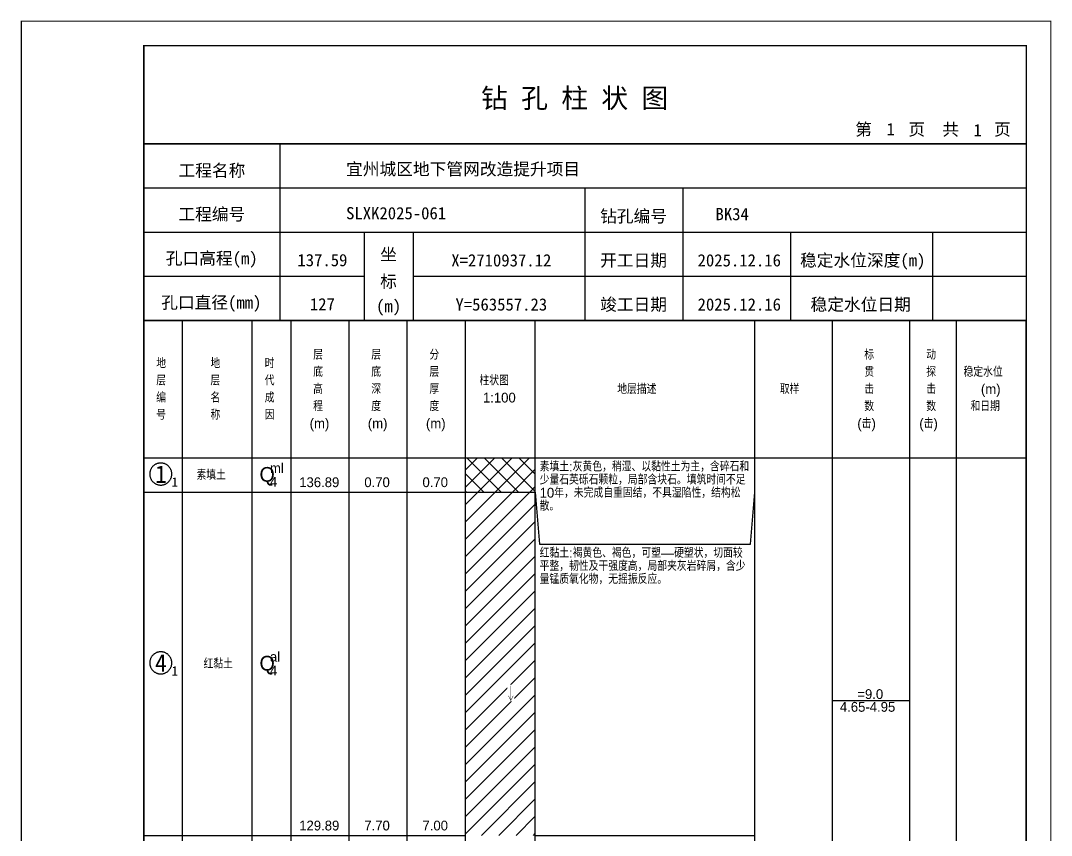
# Model space of a CAD drawing. Header units: millimetres. Extents: x 12489 to 89920, y 4630 to 4927.
# Drawn here: x 19749.3 to 19959.6, y 4760.7 to 4926.8 of the extents above; entities that cross this region are included whole.
import ezdxf
from ezdxf.enums import TextEntityAlignment as Align

# ---------------------------------------------------------------- set-up
doc = ezdxf.new("R2010")
doc.units = ezdxf.units.MM
doc.layers.add('ZZT_TC', color=7, linetype='Continuous')
doc.styles.add('成果图图块', font='', dxfattribs={"height": 2.5})
doc.styles.add('成果图模板', font='')
doc.styles.add('成果图模板标题', font='simhei.ttf')
doc.styles.add('成果图表体', font='Comfont.shx', dxfattribs={"height": 2, "bigfont": 'Hztxt12a.shx'})
doc.styles.get('成果图图块').set_extended_font_data('FangSong_GB2312')
doc.styles.get('成果图模板').set_extended_font_data('FangSong_GB2312')

# ---------------------------------------------------------------- blocks, each defined once
blk = doc.blocks.new('DCBH-1-1-973', base_point=(0.3, -0.11))
at = {"layer": 'ZZT_TC', "color": 7}
blk.add_polyline3d([(-0.19, 2.31, 0), (-0.3, 2.31, 0), (-0.41, 2.3, 0), (-0.52, 2.29, 0), (-0.63, 2.27, 0), (-0.73, 2.24, 0), (-0.84, 2.21, 0), (-0.95, 2.18, 0), (-1.05, 2.14, 0), (-1.15, 2.09, 0), (-1.25, 2.04, 0), (-1.35, 1.99, 0), (-1.44, 1.93, 0), (-1.53, 1.87, 0), (-1.62, 1.8, 0), (-1.7, 1.73, 0), (-1.78, 1.65, 0), (-1.86, 1.57, 0), (-1.93, 1.49, 0), (-2, 1.4, 0), (-2.06, 1.31, 0), (-2.12, 1.22, 0), (-2.17, 1.12, 0), (-2.22, 1.02, 0), (-2.27, 0.92, 0), (-2.31, 0.82, 0), (-2.34, 0.71, 0), (-2.37, 0.61, 0), (-2.4, 0.5, 0), (-2.41, 0.39, 0), (-2.43, 0.28, 0), (-2.44, 0.17, 0), (-2.44, 0.06, 0), (-2.44, -0.05, 0), (-2.43, -0.16, 0), (-2.41, -0.27, 0), (-2.4, -0.38, 0), (-2.37, -0.49, 0), (-2.34, -0.6, 0), (-2.31, -0.7, 0), (-2.27, -0.8, 0), (-2.22, -0.9, 0), (-2.17, -1, 0), (-2.12, -1.1, 0), (-2.06, -1.19, 0), (-2, -1.28, 0), (-1.93, -1.37, 0), (-1.86, -1.45, 0), (-1.78, -1.53, 0), (-1.7, -1.61, 0), (-1.62, -1.68, 0), (-1.53, -1.75, 0), (-1.44, -1.81, 0), (-1.35, -1.87, 0), (-1.25, -1.93, 0), (-1.15, -1.98, 0), (-1.05, -2.02, 0), (-0.95, -2.06, 0), (-0.84, -2.1, 0), (-0.73, -2.13, 0), (-0.63, -2.15, 0), (-0.52, -2.17, 0), (-0.41, -2.18, 0), (-0.3, -2.19, 0), (-0.19, -2.19, 0), (-0.08, -2.19, 0), (0.03, -2.18, 0), (0.14, -2.17, 0), (0.25, -2.15, 0), (0.36, -2.13, 0), (0.47, -2.1, 0), (0.57, -2.06, 0), (0.67, -2.02, 0), (0.77, -1.98, 0), (0.87, -1.93, 0), (0.97, -1.87, 0), (1.06, -1.81, 0), (1.15, -1.75, 0), (1.24, -1.68, 0), (1.32, -1.61, 0), (1.4, -1.53, 0), (1.48, -1.45, 0), (1.55, -1.37, 0), (1.62, -1.28, 0), (1.68, -1.19, 0), (1.74, -1.1, 0), (1.8, -1, 0), (1.85, -0.9, 0), (1.89, -0.8, 0), (1.93, -0.7, 0), (1.97, -0.6, 0), (2, -0.49, 0), (2.02, -0.38, 0), (2.04, -0.27, 0), (2.05, -0.16, 0), (2.06, -0.05, 0), (2.06, 0.06, 0), (2.06, 0.17, 0), (2.05, 0.28, 0), (2.04, 0.39, 0), (2.02, 0.5, 0), (2, 0.61, 0), (1.97, 0.71, 0), (1.93, 0.82, 0), (1.89, 0.92, 0), (1.85, 1.02, 0), (1.8, 1.12, 0), (1.74, 1.22, 0), (1.68, 1.31, 0), (1.62, 1.4, 0), (1.55, 1.49, 0), (1.48, 1.57, 0), (1.4, 1.65, 0), (1.32, 1.73, 0), (1.24, 1.8, 0), (1.15, 1.87, 0), (1.06, 1.93, 0), (0.97, 1.99, 0), (0.87, 2.04, 0), (0.77, 2.09, 0), (0.67, 2.14, 0), (0.57, 2.18, 0), (0.47, 2.21, 0), (0.36, 2.24, 0), (0.25, 2.27, 0), (0.14, 2.29, 0), (0.03, 2.3, 0), (-0.08, 2.31, 0), (-0.19, 2.31, 0)], dxfattribs=at)
at = {"style": '成果图图块'}
blk.add_text('1', height=3.57, dxfattribs=at).set_placement((-0.16, -1.74), align=Align.CENTER)
blk.add_text('1', height=1.91, dxfattribs=at).set_placement((2.03, -2.53))
blk = doc.blocks.new('DCBH-1-1-974', base_point=(0.3, -0.11))
at = {"layer": 'ZZT_TC', "color": 7}
blk.add_polyline3d([(-0.19, 2.31, 0), (-0.3, 2.31, 0), (-0.41, 2.3, 0), (-0.52, 2.29, 0), (-0.63, 2.27, 0), (-0.73, 2.24, 0), (-0.84, 2.21, 0), (-0.95, 2.18, 0), (-1.05, 2.14, 0), (-1.15, 2.09, 0), (-1.25, 2.04, 0), (-1.35, 1.99, 0), (-1.44, 1.93, 0), (-1.53, 1.87, 0), (-1.62, 1.8, 0), (-1.7, 1.73, 0), (-1.78, 1.65, 0), (-1.86, 1.57, 0), (-1.93, 1.49, 0), (-2, 1.4, 0), (-2.06, 1.31, 0), (-2.12, 1.22, 0), (-2.17, 1.12, 0), (-2.22, 1.02, 0), (-2.27, 0.92, 0), (-2.31, 0.82, 0), (-2.34, 0.71, 0), (-2.37, 0.61, 0), (-2.4, 0.5, 0), (-2.41, 0.39, 0), (-2.43, 0.28, 0), (-2.44, 0.17, 0), (-2.44, 0.06, 0), (-2.44, -0.05, 0), (-2.43, -0.16, 0), (-2.41, -0.27, 0), (-2.4, -0.38, 0), (-2.37, -0.49, 0), (-2.34, -0.6, 0), (-2.31, -0.7, 0), (-2.27, -0.8, 0), (-2.22, -0.9, 0), (-2.17, -1, 0), (-2.12, -1.1, 0), (-2.06, -1.19, 0), (-2, -1.28, 0), (-1.93, -1.37, 0), (-1.86, -1.45, 0), (-1.78, -1.53, 0), (-1.7, -1.61, 0), (-1.62, -1.68, 0), (-1.53, -1.75, 0), (-1.44, -1.81, 0), (-1.35, -1.87, 0), (-1.25, -1.93, 0), (-1.15, -1.98, 0), (-1.05, -2.02, 0), (-0.95, -2.06, 0), (-0.84, -2.1, 0), (-0.73, -2.13, 0), (-0.63, -2.15, 0), (-0.52, -2.17, 0), (-0.41, -2.18, 0), (-0.3, -2.19, 0), (-0.19, -2.19, 0), (-0.08, -2.19, 0), (0.03, -2.18, 0), (0.14, -2.17, 0), (0.25, -2.15, 0), (0.36, -2.13, 0), (0.47, -2.1, 0), (0.57, -2.06, 0), (0.67, -2.02, 0), (0.77, -1.98, 0), (0.87, -1.93, 0), (0.97, -1.87, 0), (1.06, -1.81, 0), (1.15, -1.75, 0), (1.24, -1.68, 0), (1.32, -1.61, 0), (1.4, -1.53, 0), (1.48, -1.45, 0), (1.55, -1.37, 0), (1.62, -1.28, 0), (1.68, -1.19, 0), (1.74, -1.1, 0), (1.8, -1, 0), (1.85, -0.9, 0), (1.89, -0.8, 0), (1.93, -0.7, 0), (1.97, -0.6, 0), (2, -0.49, 0), (2.02, -0.38, 0), (2.04, -0.27, 0), (2.05, -0.16, 0), (2.06, -0.05, 0), (2.06, 0.06, 0), (2.06, 0.17, 0), (2.05, 0.28, 0), (2.04, 0.39, 0), (2.02, 0.5, 0), (2, 0.61, 0), (1.97, 0.71, 0), (1.93, 0.82, 0), (1.89, 0.92, 0), (1.85, 1.02, 0), (1.8, 1.12, 0), (1.74, 1.22, 0), (1.68, 1.31, 0), (1.62, 1.4, 0), (1.55, 1.49, 0), (1.48, 1.57, 0), (1.4, 1.65, 0), (1.32, 1.73, 0), (1.24, 1.8, 0), (1.15, 1.87, 0), (1.06, 1.93, 0), (0.97, 1.99, 0), (0.87, 2.04, 0), (0.77, 2.09, 0), (0.67, 2.14, 0), (0.57, 2.18, 0), (0.47, 2.21, 0), (0.36, 2.24, 0), (0.25, 2.27, 0), (0.14, 2.29, 0), (0.03, 2.3, 0), (-0.08, 2.31, 0), (-0.19, 2.31, 0)], dxfattribs=at)
at = {"style": '成果图图块'}
blk.add_text('4', height=3.57, dxfattribs=at).set_placement((-0.16, -1.74), align=Align.CENTER)
blk.add_text('1', height=1.91, dxfattribs=at).set_placement((2.03, -2.53))
blk = doc.blocks.new('zztSLbg.dwg', base_point=(0.5, 0))
blk.add_wipeout([(-0.2, -0.2), (1.2, -0.2), (1.2, 3.2), (-0.2, 3.2)])
at = {"color": 7, "const_width": 0.1}
for points in [[(0.5, 3), (0.5, 0)], [(0, 1), (0.5, 0), (1, 1)]]:
    blk.add_lwpolyline(points, dxfattribs=at)
blk = doc.blocks.new('钻孔柱状图路桥昇龙制图梁世成校核莫家里.dwg34', base_point=(25, 236))
for p, q in [((52.82, 236), (52.82, 272)), ((25, 263), (205, 263)), ((115, 236), (115, 263)), ((135, 236), (135, 263)), ((25, 254), (205, 254)), ((70, 236), (70, 254)), ((80, 236), (80, 254)), ((157, 236), (157, 254)), ((185.95, 236), (185.95, 254)), ((25, 245), (70, 245)), ((80, 245), (205, 245))]:
    blk.add_line(p, q)
for points, const_width in [([(0, 0), (210, 0), (210, 297), (0, 297)], 0.25), ([(25, 5), (205, 5), (205, 292), (25, 292)], 0.3)]:
    blk.add_lwpolyline(points, close=True, dxfattribs=dict(const_width=const_width))
at = {"const_width": 0.3}
for points in [[(25, 272), (205, 272)], [(25, 236), (205, 236)]]:
    blk.add_lwpolyline(points, dxfattribs=at)
for s, height, style, p in [('钻 孔 柱 状 图', 4, '成果图模板标题', (93.8, 279.31)), ('第', 2.5, '成果图模板', (170.12, 273.7)), ('页', 2.5, '成果图模板', (180.96, 273.7)), ('共', 2.5, '成果图模板', (187.88, 273.7)), ('页', 2.5, '成果图模板', (198.44, 273.7)), ('工程名称', 2.5, '成果图模板', (32.07, 265.32)), ('宜州城区地下管网改造提升项目', 2.5, '成果图模板', (66.26, 265.61)), ('工程编号', 2.5, '成果图模板', (32.05, 256.41)), ('SLXK2025-061', 2.5, '成果图模板', (66.26, 256.61)), ('钻孔编号', 2.5, '成果图模板', (118.08, 256)), ('BK34', 2.5, '成果图模板', (141.61, 256.43)), ('孔口高程(m)', 2.5, '成果图模板', (29.48, 247.41)), ('坐', 2.5, '成果图模板', (73.21, 248.24)), ('开工日期', 2.5, '成果图模板', (118.08, 247)), ('稳定水位深度(m)', 2.5, '成果图模板', (158.86, 247)), ('标', 2.5, '成果图模板', (73.21, 242.7)), ('孔口直径(mm)', 2.5, '成果图模板', (28.54, 238.41)), ('(m) ', 2.5, '成果图模板', (72.38, 237.65)), ('竣工日期', 2.5, '成果图模板', (118.08, 238)), ('稳定水位日期', 2.5, '成果图模板', (160.99, 238))]:
    blk.add_text(s, height=height, dxfattribs=dict(style=style)).set_placement(p)
at = {"style": '成果图模板'}
for s, p in [('1', (177.35, 273.74)), ('1', (195.08, 273.53)), ('137.59', (61.43, 247.04)), ('X=2710937.12', (97.92, 247)), ('2025.12.16', (146.46, 247)), ('127', (61.43, 238.04)), ('Y=563557.23', (97.92, 238)), ('2025.12.16', (146.46, 238))]:
    blk.add_text(s, height=2.5, dxfattribs=at).set_placement(p, align=Align.CENTER)

msp = doc.modelspace()

# ---------------------------------------------------------------- hatches: boundary and pattern name
at = {"linetype": 'Continuous'}
h = msp.add_hatch(dxfattribs=at)
h.set_pattern_fill('GKSTT', scale=0.5, style=0, pattern_type=2)
h.set_pattern_definition([(45, (0, 0), (-1.76776695, 1.76776695), []), (135, (0, 0), (-1.76776695, -1.76776695), [])])
h.paths.add_polyline_path([(19840.06, 4830.71), (19854.29, 4830.71), (19854.29, 4837.71), (19840.06, 4837.71)])
h = msp.add_hatch(dxfattribs=at)
h.set_pattern_fill('GKNXT', scale=0.5, style=0, pattern_type=2)
h.set_pattern_definition([(45, (0, 0), (-1.76776695, 1.76776695), [])])
h.paths.add_polyline_path([(19840.06, 4760.71), (19854.29, 4760.71), (19854.29, 4830.71), (19840.06, 4830.71)])

# ---------------------------------------------------------------- linework, layer by layer
at = {"color": 0}
for p, q in [((19774.45, 4837.71), (19782.35, 4837.71)), ((19774.45, 4830.71), (19774.45, 4837.71)), ((19782.35, 4830.71), (19782.35, 4837.71)), ((19774.45, 4830.71), (19782.35, 4830.71)), ((19774.45, 4830.71), (19782.35, 4830.71)), ((19774.45, 4760.71), (19774.45, 4830.71)), ((19782.35, 4760.71), (19782.35, 4830.71)), ((19774.45, 4760.71), (19782.35, 4760.71))]:
    msp.add_line(p, q, dxfattribs=at)
for points in [[(19774.45, 4865.71), (19782.35, 4865.71)], [(19774.45, 4837.71), (19774.45, 4865.71)], [(19782.35, 4837.71), (19782.35, 4865.71)], [(19782.35, 4865.71), (19796.58, 4865.71)], [(19782.35, 4837.71), (19782.35, 4865.71)], [(19796.58, 4837.71), (19796.58, 4865.71)], [(19796.58, 4865.71), (19804.49, 4865.71)], [(19796.58, 4837.71), (19796.58, 4865.71)], [(19804.49, 4837.71), (19804.49, 4865.71)], [(19804.49, 4865.71), (19816.35, 4865.71)], [(19804.49, 4837.71), (19804.49, 4865.71)], [(19816.35, 4837.71), (19816.35, 4865.71)], [(19816.35, 4865.71), (19828.2, 4865.71)], [(19816.35, 4837.71), (19816.35, 4865.71)], [(19828.2, 4837.71), (19828.2, 4865.71)], [(19828.2, 4865.71), (19840.06, 4865.71)], [(19828.2, 4837.71), (19828.2, 4865.71)], [(19840.06, 4837.71), (19840.06, 4865.71)], [(19840.06, 4865.71), (19854.29, 4865.71)], [(19840.06, 4837.71), (19840.06, 4865.71)], [(19854.29, 4837.71), (19854.29, 4865.71)], [(19854.29, 4865.71), (19899.11, 4865.71)], [(19854.29, 4837.71), (19854.29, 4865.71)], [(19899.11, 4837.71), (19899.11, 4865.71)], [(19899.11, 4865.71), (19914.92, 4865.71)], [(19899.11, 4837.71), (19899.11, 4865.71)], [(19914.92, 4837.71), (19914.92, 4865.71)], [(19914.92, 4865.71), (19930.73, 4865.71)], [(19914.92, 4837.71), (19914.92, 4865.71)], [(19930.73, 4837.71), (19930.73, 4865.71)], [(19930.73, 4865.71), (19940.22, 4865.71)], [(19930.73, 4837.71), (19930.73, 4865.71)], [(19940.22, 4837.71), (19940.22, 4865.71)], [(19940.22, 4865.71), (19954.45, 4865.71)], [(19940.22, 4837.71), (19940.22, 4865.71)], [(19954.45, 4837.71), (19954.45, 4865.71)], [(19774.45, 4837.71), (19782.35, 4837.71)], [(19774.45, 4643.71), (19774.45, 4837.71)], [(19774.45, 4837.71), (19782.35, 4837.71)], [(19782.35, 4643.71), (19782.35, 4837.71)], [(19782.35, 4837.71), (19796.58, 4837.71)], [(19782.35, 4643.71), (19782.35, 4837.71)], [(19782.35, 4837.71), (19796.58, 4837.71)], [(19782.35, 4837.71), (19796.58, 4837.71)], [(19782.35, 4830.71), (19782.35, 4837.71)], [(19796.58, 4643.71), (19796.58, 4837.71)], [(19796.58, 4830.71), (19796.58, 4837.71)], [(19796.58, 4837.71), (19804.49, 4837.71)], [(19796.58, 4643.71), (19796.58, 4837.71)], [(19796.58, 4837.71), (19804.49, 4837.71)], [(19796.58, 4837.71), (19804.49, 4837.71)], [(19796.58, 4830.71), (19796.58, 4837.71)], [(19804.49, 4643.71), (19804.49, 4837.71)], [(19804.49, 4830.71), (19804.49, 4837.71)], [(19804.49, 4837.71), (19816.35, 4837.71)], [(19804.49, 4643.71), (19804.49, 4837.71)], [(19804.49, 4837.71), (19816.35, 4837.71)], [(19804.49, 4837.71), (19816.35, 4837.71)], [(19804.49, 4830.71), (19804.49, 4837.71)], [(19816.35, 4643.71), (19816.35, 4837.71)], [(19816.35, 4830.71), (19816.35, 4837.71)], [(19816.35, 4837.71), (19828.2, 4837.71)], [(19816.35, 4643.71), (19816.35, 4837.71)], [(19816.35, 4837.71), (19828.2, 4837.71)], [(19816.35, 4837.71), (19828.2, 4837.71)], [(19816.35, 4830.71), (19816.35, 4837.71)], [(19828.2, 4643.71), (19828.2, 4837.71)], [(19828.2, 4830.71), (19828.2, 4837.71)], [(19828.2, 4837.71), (19840.06, 4837.71)], [(19828.2, 4643.71), (19828.2, 4837.71)], [(19828.2, 4837.71), (19840.06, 4837.71)], [(19828.2, 4837.71), (19840.06, 4837.71)], [(19828.2, 4830.71), (19828.2, 4837.71)], [(19840.06, 4643.71), (19840.06, 4837.71)], [(19840.06, 4830.71), (19840.06, 4837.71)], [(19840.06, 4837.71), (19854.29, 4837.71)], [(19840.06, 4643.71), (19840.06, 4837.71)], [(19840.06, 4837.71), (19854.29, 4837.71)], [(19854.29, 4643.71), (19854.29, 4837.71)], [(19854.29, 4837.71), (19899.11, 4837.71)], [(19854.29, 4643.71), (19854.29, 4837.71)], [(19854.29, 4837.71), (19899.11, 4837.71)], [(19854.29, 4830.71), (19854.29, 4837.71)], [(19899.11, 4643.71), (19899.11, 4837.71)], [(19899.11, 4830.71), (19899.11, 4837.71)], [(19899.11, 4837.71), (19914.92, 4837.71)], [(19899.11, 4643.71), (19899.11, 4837.71)], [(19899.11, 4837.71), (19914.92, 4837.71)], [(19914.92, 4643.71), (19914.92, 4837.71)], [(19914.92, 4837.71), (19930.73, 4837.71)], [(19914.92, 4643.71), (19914.92, 4837.71)], [(19914.92, 4837.71), (19930.73, 4837.71)], [(19930.73, 4643.71), (19930.73, 4837.71)], [(19930.73, 4837.71), (19940.22, 4837.71)], [(19930.73, 4643.71), (19930.73, 4837.71)], [(19930.73, 4837.71), (19940.22, 4837.71)], [(19940.22, 4643.71), (19940.22, 4837.71)], [(19940.22, 4837.71), (19954.45, 4837.71)], [(19940.22, 4643.71), (19940.22, 4837.71)], [(19940.22, 4837.71), (19954.45, 4837.71)], [(19954.45, 4643.71), (19954.45, 4837.71)], [(19782.35, 4830.71), (19796.58, 4830.71)], [(19782.35, 4830.71), (19796.58, 4830.71)], [(19782.35, 4760.71), (19782.35, 4830.71)], [(19796.58, 4760.71), (19796.58, 4830.71)], [(19796.58, 4830.71), (19804.49, 4830.71)], [(19796.58, 4830.71), (19804.49, 4830.71)], [(19796.58, 4760.71), (19796.58, 4830.71)], [(19804.49, 4760.71), (19804.49, 4830.71)], [(19804.49, 4830.71), (19816.35, 4830.71)], [(19804.49, 4830.71), (19816.35, 4830.71)], [(19804.49, 4760.71), (19804.49, 4830.71)], [(19816.35, 4760.71), (19816.35, 4830.71)], [(19816.35, 4830.71), (19828.2, 4830.71)], [(19816.35, 4830.71), (19828.2, 4830.71)], [(19816.35, 4760.71), (19816.35, 4830.71)], [(19828.2, 4760.71), (19828.2, 4830.71)], [(19828.2, 4830.71), (19840.06, 4830.71)], [(19828.2, 4830.71), (19840.06, 4830.71)], [(19828.2, 4760.71), (19828.2, 4830.71)], [(19840.06, 4760.71), (19840.06, 4830.71)], [(19854.29, 4830.71), (19855.19, 4820.11)], [(19854.29, 4760.71), (19854.29, 4830.71)], [(19898.22, 4820.11), (19899.11, 4830.71)], [(19899.11, 4760.71), (19899.11, 4830.71)], [(19855.19, 4820.11), (19898.22, 4820.11)], [(19914.92, 4788.21), (19930.73, 4788.21)], [(19782.35, 4760.71), (19796.58, 4760.71)], [(19796.58, 4760.71), (19804.49, 4760.71)], [(19804.49, 4760.71), (19816.35, 4760.71)], [(19816.35, 4760.71), (19828.2, 4760.71)], [(19828.2, 4760.71), (19840.06, 4760.71)], [(19854.29, 4760.71), (19899.11, 4760.71)]]:
    msp.add_lwpolyline(points, dxfattribs=at)
at = {"color": 7, "flags": 128}
msp.add_lwpolyline([(19840.06, 4830.71), (19854.29, 4830.71)], dxfattribs=at)

# ---------------------------------------------------------------- block references
for name, p in [('DCBH-1-1-973', (19778.4, 4834.21)), ('DCBH-1-1-974', (19778.4, 4795.71))]:
    msp.add_blockref(name, p)

# ---------------------------------------------------------------- texts
at = {"color": 0, "style": '成果图表体'}
for s, height, p in [('层', 2, (19809, 4857.71)), ('层', 2, (19820.85, 4857.71)), ('分', 2, (19832.71, 4857.71)), ('标', 2, (19921.41, 4857.71)), ('动', 2, (19934.05, 4857.71)), ('地', 2, (19776.98, 4855.96)), ('地', 2, (19788.05, 4855.96)), ('时', 2, (19799.11, 4855.96)), ('底', 2, (19809, 4854.21)), ('底', 2, (19820.85, 4854.21)), ('层', 2, (19832.71, 4854.21)), ('贯', 2, (19921.41, 4854.21)), ('探', 2, (19934.05, 4854.21)), ('稳定水位', 2, (19941.65, 4854.21)), ('层', 2, (19776.98, 4852.46)), ('层', 2, (19788.05, 4852.46)), ('代', 2, (19799.11, 4852.46)), ('高', 2, (19809, 4850.71)), ('深', 2, (19820.85, 4850.71)), ('厚', 2, (19832.71, 4850.71)), ('柱状图', 2, (19842.91, 4852.46)), ('地层描述', 2, (19871.02, 4850.71)), ('取样', 2, (19904.18, 4850.71)), ('击', 2, (19921.41, 4850.71)), ('击', 2, (19934.05, 4850.71)), ('(m)', 2, (19945.2, 4850.71)), ('编', 2, (19776.98, 4848.96)), ('名', 2, (19788.05, 4848.96)), ('成', 2, (19799.11, 4848.96)), ('1:100', 2, (19843.62, 4848.96)), ('程', 2, (19809, 4847.21)), ('度', 2, (19820.85, 4847.21)), ('度', 2, (19832.71, 4847.21)), ('数', 2, (19921.41, 4847.21)), ('数', 2, (19934.05, 4847.21)), ('和日期', 2, (19943.07, 4847.21)), ('号', 2, (19776.98, 4845.46)), ('称', 2, (19788.05, 4845.46)), ('因', 2, (19799.11, 4845.46)), ('(m)', 2, (19808.28, 4843.71)), ('(m)', 2, (19820.14, 4843.71)), ('(m)', 2, (19832, 4843.71)), ('(击)', 2, (19919.99, 4843.71)), ('(击)', 2, (19932.63, 4843.71)), ('Q', 3, (19798.05, 4832.81)), ('ml', 2, (19800.18, 4834.61)), ('素填土', 2, (19785.2, 4833.21)), ('4', 2, (19800.18, 4831.81)), ('136.89', 2, (19806.15, 4831.71)), ('0.70', 2, (19819.43, 4831.71)), ('0.70', 2, (19831.29, 4831.71)), ('al', 2, (19800.18, 4796.11)), ('红黏土', 2, (19786.63, 4794.71)), ('Q', 3, (19798.05, 4794.31)), ('4', 2, (19800.18, 4793.31)), ('=9.0', 2, (19919.99, 4788.51)), ('4.65-4.95', 2, (19916.43, 4785.91)), ('129.89', 2, (19806.15, 4761.71)), ('7.70', 2, (19819.43, 4761.71)), ('7.00', 2, (19831.29, 4761.71))]:
    msp.add_text(s, height=height, dxfattribs=at).set_placement(p)
at = {"color": 0, "char_height": 2, "width": 43.0292, "attachment_point": 1, "line_spacing_factor": 0.8, "style": '成果图表体'}
for s, insert in [('素填土:灰黄色，稍湿、以黏性土为主，含碎石和少量石英砾石颗粒，局部含块石。填筑时间不足10年，未完成自重固结，不具湿陷性，结构松散。', (19855.19, 4836.91)), ('红黏土:褐黄色、褐色，可塑—硬塑状，切面较平整，韧性及干强度高，局部夹灰岩碎屑，含少量锰质氧化物，无摇振反应。', (19855.19, 4819.31))]:
    msp.add_mtext(s, dxfattribs=dict(at, insert=insert))

# ---------------------------------------------------------------- next in the draw order: block references
msp.add_blockref('zztSLbg.dwg', (19849.31, 4788.21))

# ---------------------------------------------------------------- next in the draw order: block references
msp.add_blockref('钻孔柱状图路桥昇龙制图梁世成校核莫家里.dwg34', (19774.45, 4865.71))

doc.saveas('drawing.dxf')
